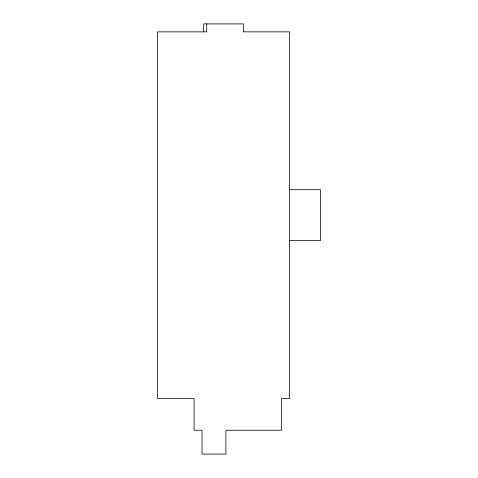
<?xml version="1.0" encoding="UTF-8"?>
<svg xmlns="http://www.w3.org/2000/svg" width="478" height="478" viewBox="0 0 478 478"><rect width="100%" height="100%" fill="white"/><g stroke="black" fill="none" stroke-linecap="round" stroke-linejoin="round"><path stroke-width="0.72" d="M289.495 189.7L320.505 189.7L320.505 240.589L289.495 240.589M206.711 23.9L206.711 31.853L157.495 31.853L157.495 398.437L194.074 398.437L194.074 430.242L202.021 430.242L202.021 454.1L225.879 454.1L225.879 430.242L281.542 430.242L281.542 398.437L289.495 398.437L289.495 31.853L243.374 31.853L243.374 23.9L203.616 23.9L203.616 31.853"/></g></svg>
